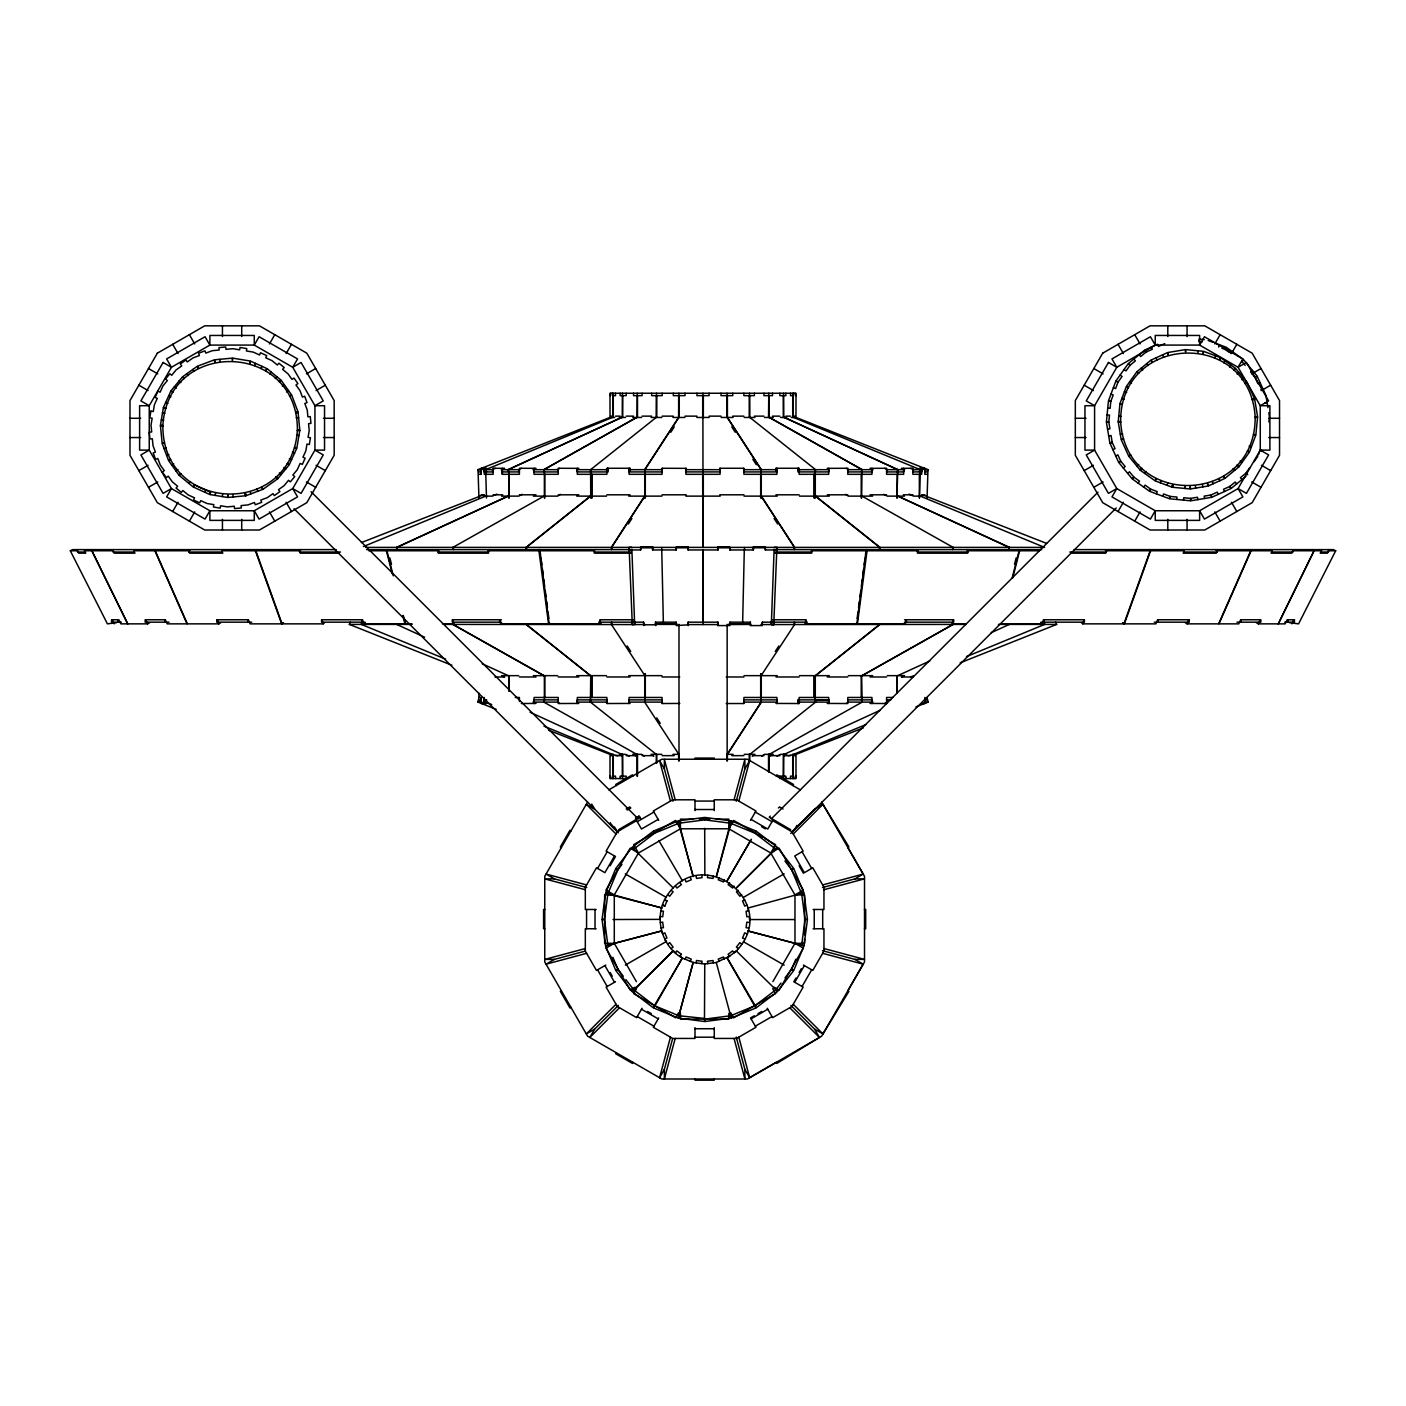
<?xml version="1.0" encoding="UTF-8"?>
<svg xmlns="http://www.w3.org/2000/svg" width="1406" height="1406" viewBox="0 0 1406 1406"><rect width="100%" height="100%" fill="white"/><g stroke="black" fill="none" stroke-linecap="round" stroke-linejoin="round"><path stroke-width="1.5" d="M478.936 497.988L478.022 469.674L609.905 417.459M559.676 468.356L557.672 469.674L558.217 471.924L534.069 471.924L533.366 469.674L535.985 468.356L519.412 468.268L519.412 474.314L502.346 474.314L501.52 469.674L504.578 468.356L493.137 468.268L493.137 474.314L484.297 474.314L484.297 468.268M634.844 621.382L632.155 622.173L632.155 624.58L634.651 624.475L634.668 622.173M632.296 622.173L632.296 624.58L629.097 547.373L631.505 547.268M643.614 624.58L643.614 622.173L598.605 622.173M655.548 624.58L655.548 622.173L676.198 622.173L676.356 625.582L688.589 624.791M676.198 624.58L676.198 622.173M688.132 624.58L688.132 622.173L718.009 622.173L718.009 624.58M703.07 624.58L703.07 622.173M729.942 624.58L729.942 622.173M807.395 622.173L762.386 622.173L761.964 624.58M771.332 622.173L771.332 624.58L774.003 624.58L774.003 622.173M774.126 549.166L771.349 624.475L773.757 624.58L773.845 622.173L771.156 621.382M478.901 474.314L481.151 474.314L481.151 471.924L480.254 469.674L478.005 469.674L478.901 471.924L481.151 471.924M742.649 622.173L744.301 549.957M773.757 624.58L776.903 547.373L774.495 547.268M629.203 547.549L629.203 549.957L640.661 549.957L640.855 546.881L652.788 546.881L652.595 549.957L676.198 549.957L676.391 546.881L688.325 546.881L688.132 549.957L718.009 549.957L717.675 546.881L729.609 546.881L729.802 549.957L753.405 549.957L753.212 546.881L765.145 546.881L765.339 549.957L776.956 549.957L776.956 547.549M750.259 624.58L750.452 622.173L729.802 622.173L729.644 625.582L717.71 625.582L717.868 622.173M762.386 622.173L762.228 625.582L750.294 625.582L750.259 622.173M611.575 624.405L611.698 622.173L611.364 624.405L644.879 675.653M644.897 702.104L645.003 697.464M662.402 703.439L662.085 699.872L629.115 699.872L628.763 702.104L630.029 703.439L606.882 703.527L606.882 697.464L577.321 697.464L577.321 703.527M702.982 474.314L702.912 417.459M776.903 468.268L776.903 474.314L743.932 474.314L743.932 468.268L719.749 468.268L720.083 471.924L685.917 471.906L686.269 468.356L662.05 468.268L662.05 474.314L629.115 474.314L629.115 468.268M743.633 468.356L743.95 471.924L776.92 471.924L777.272 469.674L775.989 468.356L775.655 470.588M760.998 474.314L761.138 469.674L727.218 417.459M906.114 619.765L905.323 623.86L857.432 623.86L867.063 550.765L866.184 549.623L856.869 623.86L805.48 623.86L805.743 619.765L771.876 619.765M811.508 549.623L811.649 553.173L775.04 553.173M1119.932 403.874L1118.227 421.361L1120.635 421.607C1126.048 509.745 1255.839 505.281 1255.171 416.967C1249.758 328.828 1119.984 333.292 1120.635 421.607L1118.262 421.993L1121.144 439.322L1123.517 438.936L1121.338 439.937L1128.614 455.931L1130.793 454.929L1128.948 456.458L1140.108 470.026L1141.971 468.497L1140.565 470.448L1154.871 480.659L1156.277 478.708L1155.433 480.957L1171.883 487.126L1172.727 484.859L1172.499 487.267L1189.986 488.954L1190.214 486.564L1190.618 488.937L1207.947 486.037L1207.561 483.664L1208.545 485.861L1224.538 478.585L1223.554 476.388L1225.083 478.251L1238.651 467.073L1237.104 465.228L1239.073 466.616L1249.284 452.31L1247.315 450.922L1249.582 451.765L1255.734 435.298L1253.484 434.454L1255.874 434.7L1257.579 417.195L1255.171 416.967L1257.562 416.58L1254.662 399.234L1252.289 399.638L1254.486 398.636L1247.192 382.643L1245.013 383.645L1246.876 382.116L1235.698 368.548L1233.835 370.077L1235.241 368.126L1220.935 357.915L1219.547 359.866L1220.39 357.616L1203.923 351.447L1203.079 353.697L1203.308 351.307L1185.82 349.619L1185.592 352.01L1185.188 349.637L1167.859 352.519L1168.263 354.91L1167.261 352.713L1151.268 359.989L1152.27 362.186L1150.741 360.323L1137.173 371.5L1138.702 373.346L1136.733 371.957L1126.522 386.246L1128.491 387.652L1126.224 386.808L1120.072 403.258L1122.322 404.102L1119.932 403.874L1122.322 404.172M1176.717 499.464L1176.945 497.056L1170.056 496.388L1163.588 493.963L1162.744 496.23M1183.518 500.114L1183.747 497.724L1190.618 498.392L1197.455 497.249L1197.842 499.622M1184.836 488.462L1185.065 486.054M1197.93 353.205L1198.158 350.815M1268.897 421.958L1269.407 416.791M1172.499 487.267L1172.727 484.859L1171.883 487.126M696.181 962.882L696.48 960.509L702.051 961.229L701.752 963.62M707.78 875.288L707.464 877.678L713.053 878.416L713.369 876.026M682.015 957.908L693.158 962.495L704.758 964.006L704.459 1021.512L678.483 1018.102L678.799 1015.73L654.616 1005.765L633.842 989.929L625.881 979.613M857.133 618.412L857.976 611.962M858.539 607.656L859.4 601.206M859.945 596.917L860.806 590.467M861.368 586.161L862.23 579.711M862.774 575.423L863.635 568.973M864.18 564.667L865.059 558.217M865.586 553.911L866.184 549.623M659.976 919.137L660.328 916.448L662.718 916.765L663.439 911.229L661.066 910.912M682.033 957.925C661.47 946.08 653.843 917.661 665.934 897.169M679.959 956.168L682.297 957.943L653.702 1007.997L677.885 1017.944L678.799 1015.73L704.758 1018.471L705.074 1021.512L731.032 1018.102L730.716 1015.73L754.917 1005.765L775.69 989.929L780.998 983.058M736.48 950.878C781.929 902.634 700.803 841.21 666.022 897.133M656.268 763.071L656.268 754.354L590.415 702.104L590.731 675.952M607.796 703.439L606.531 702.104L606.865 699.872L577.304 699.872L576.759 702.104L578.78 703.439L558.217 703.527L558.217 697.464L534.069 697.464L534.069 703.527M645.02 699.872L644.669 702.104L678.834 754.337M761.015 471.906L761.367 469.674L727.429 417.459L727.377 395.648M799.17 471.906L799.504 469.674L798.239 468.356L797.905 470.588L799.17 471.906L828.714 471.924L829.259 469.674L827.255 468.356L847.8 468.268L847.8 474.314L871.931 474.314L871.931 468.268M815.041 474.314L815.41 469.674M163.36 407.758L160.477 425.087L162.85 425.491C162.2 513.805 291.973 518.269 297.387 430.113C298.054 341.799 168.263 337.335 162.85 425.491L160.442 425.719L162.147 443.206L164.537 442.978L162.288 443.821L168.439 460.272L170.706 459.428L168.738 460.834L178.949 475.123L180.917 473.734L179.388 475.597L192.938 486.757L194.485 484.894L210.478 492.188L210.074 494.56L227.403 497.443L227.807 495.07L228.036 497.46L245.54 495.773L245.294 493.383L246.138 495.633L262.588 489.464L261.744 487.214L263.15 489.183L277.457 478.971L276.051 477.003L277.913 478.532L289.074 464.964L287.228 463.435L289.408 464.437L296.701 448.444L294.504 447.442L296.877 447.846L299.777 430.5L297.387 430.113L299.794 429.885L298.09 412.38L295.699 412.626L297.949 411.782L291.798 395.314L289.531 396.158L291.499 394.77L281.288 380.464L279.319 381.87L280.849 380.007L267.298 368.829L265.752 370.692L266.753 368.495L250.76 361.219L249.758 363.416L250.163 361.043L232.834 358.143L232.429 360.516L232.201 358.126L214.714 359.813L214.942 362.221L214.099 359.954L197.648 366.122L198.492 368.372L197.086 366.421L182.78 376.632L184.186 378.583L182.323 377.054L171.163 390.622L173.008 392.151L170.829 391.149L163.535 407.16L165.732 408.144L163.36 407.758L165.732 408.215M215.171 495.404L215.575 493.031M222.306 496.599L222.693 494.227M210.074 494.56L210.478 492.188L209.476 494.367L193.483 487.091L194.485 484.894M917.116 549.623L917.52 553.173L967.68 553.173L967.275 549.623M965.711 623.86L952.653 623.86L953.444 619.765M815.076 471.906L815.603 469.674L749.873 417.459L749.767 395.648M636.707 754.337L543.841 702.104L544.561 697.464M559.676 703.439L557.672 702.104L558.217 699.872L534.069 699.872L533.366 702.104L535.985 703.439L521.327 703.527M590.415 702.104L590.977 699.872M846.359 468.356L848.363 469.674L847.818 471.924L871.948 471.924L872.669 469.674L870.033 468.356L886.588 468.268L886.588 474.314L903.654 474.314L903.654 468.268M861.65 497.988L862.019 469.674L769.328 417.459M952.987 547.391L952.442 549.623L953.145 547.391L862.001 496.125M1014.517 564.228L1016.116 557.971M1012.197 577.919L1019.086 550.765L1018.208 549.623L1019.614 550.765L1039.298 550.765M1012.724 577.919L1019.614 550.765M600.819 622.717L600.52 623.86L549.131 623.86L539.851 549.623L538.937 550.765L548.568 623.86L500.677 623.86L499.886 619.765M549.131 623.86L549.43 622.717L548.568 623.86M630.96 553.173L594.351 553.173L594.492 549.623M659.59 1077.646L670.451 1037.171M734.037 799.803L744.881 759.328L744.881 768.871L736.217 801.262M664.37 1079L664.37 1069.368L672.507 1039.016M664.37 1078.929L675.214 1038.436M738.818 801.086L749.662 760.611M693.088 962.407L678.87 1015.73L693.246 962.46M716.287 876.465L731.015 820.858L705.074 817.466L704.74 819.856L678.817 823.248L654.634 833.196L633.86 849.031L631.962 847.554L616.021 868.187L617.919 869.664L607.902 893.689L604.475 919.471L607.884 945.271L605.67 946.185L615.687 970.228L617.902 969.296L623.227 976.168M716.445 876.5L731.63 821.016L755.813 830.964L754.899 833.196L775.673 849.031L777.571 847.554L793.511 868.187L791.613 869.664L801.631 893.689L805.058 919.471L801.631 945.271L803.863 946.185L793.845 970.228L791.613 969.296L784.987 977.891M1001.054 623.86L1042.18 623.86L1043.428 619.765L1084.43 619.765L1084.43 622.173L1040.95 622.173M1185.293 622.717L1187.103 623.86L1218.65 623.86L1250.778 550.765L1217.227 550.765L1216.26 553.173L1183.202 553.173L1184.168 550.765L1150.6 550.765L1148.79 549.623L1150.161 550.765L1123.939 623.86L1082.813 623.86L1084.061 619.765M1105.046 549.623L1106.434 550.765L1105.696 553.173L1071.231 553.173M861.474 471.924L862.177 469.674L769.486 417.459M543.841 702.104L544.561 699.872M904.497 469.674L887.327 469.674L886.606 471.924L903.671 471.924L904.497 469.674L901.439 468.356L912.881 468.268L912.881 474.314L921.703 474.314L921.703 468.268M897.081 471.924L897.801 469.674L784.39 417.459L897.801 469.674L896.887 497.988M630.38 470.588L630.029 468.356L628.763 469.674L629.115 471.924L662.085 471.924L662.402 468.356M743.633 703.439L743.95 699.872L776.903 699.872L777.272 702.104L775.989 703.439L799.135 703.527L799.135 697.464L828.696 697.464L828.696 703.527M1123.939 623.86L1122.55 622.717L1124.361 623.86L1150.6 550.765M445.614 659.133L361.377 624.405L362.203 619.765M486.546 699.872L485.72 702.104L483.4 702.104L484.297 699.872L486.546 699.872L485.65 702.104L491.749 704.599M922.6 469.674L913.707 469.674L912.881 471.924L921.703 471.906L922.6 469.674L919.313 468.356L924.849 468.268L924.849 474.314L927.099 474.314M919.506 497.988L920.297 469.674L793.669 417.459M1160.266 482.768L1161.11 480.518M1156.347 493.822L1157.191 491.573L1150.706 489.147L1145.082 485.123L1143.676 487.091M1218.615 347.001L1219.459 344.734M1167.033 485.298L1167.876 483.049M1214.696 358.055L1215.54 355.788M1258.37 454.859L1260.198 450.008L1262.447 450.851M634.651 624.475L631.874 549.166M656.004 624.791L644.053 624.791M451.871 665.249L349.356 624.405L350.252 622.173M361.377 624.405L362.256 622.173M481.151 699.872L478.901 699.872L478.005 702.104L480.254 702.104L481.151 697.464L478.901 697.464L478.022 702.104L496.16 709.345M919.454 471.924L920.35 469.674M927.064 497.988L927.978 469.674L925.746 469.674L924.849 471.924L927.099 471.906L927.995 469.674L796.095 417.459M1187.103 623.86L1188.72 619.765M685.161 959.191L686.058 956.976L691.26 959.12L690.364 961.335M719.187 877.572L718.255 879.805L723.475 881.949L724.389 879.717M664.845 906.044L662.613 905.13L664.845 906.044L667.006 900.877L664.774 899.963L667.006 900.877M795.796 959.279L791.613 969.296L793.529 970.773L777.588 991.406L736.375 950.983L734.037 952.776L732.579 950.895L728.115 954.305L729.591 956.203M1289.566 622.717L1298.582 623.86L1335.7 550.765L1328.512 550.765L1327.299 553.173L1320.216 553.173L1321.412 550.765L1292.958 550.765L1291.85 553.173L1271.059 553.173L1272.184 550.765L1251.094 550.765L1218.949 623.86L1238.774 623.86L1240.69 619.765L1260.848 619.765L1260.848 622.173L1236.928 622.173M254.468 365.56L255.47 363.363M204.766 492.223L205.768 490.044M261.041 368.548L262.043 366.351M1256.279 622.717L1258.388 623.86L1260.286 619.765M1278.212 623.86L1314.065 550.765L1311.956 549.623L1314.065 550.765L1278.37 623.86M1291.833 623.86L1293.872 619.765M172.692 511.52L178.035 502.258M269.46 343.925L274.785 334.681M189.371 521.151L194.731 511.889M286.139 353.556L291.464 344.312M587.585 802.088L544.755 876.29L544.755 961.968L587.585 1036.169L661.787 1079L747.465 1079L821.666 1036.169L864.514 961.968L864.514 876.29L821.666 802.088M658.166 819.399L641.488 829.03L636.637 820.612L617.287 831.772L606.109 851.122L615.476 856.535L610.116 865.797M597.568 868.433L607.199 851.755M614.527 855.99L604.896 872.669L596.478 867.801L585.318 887.151L585.318 909.489L596.126 909.489M618.341 1005.413L594.633 1029.122L589.835 1037.452L619.501 1007.75M744.881 768.871L749.697 760.541M636.567 988.594L633.684 993.603L675.601 1017.803L678.5 1012.812M616.39 1052.69L615.758 1053.779L632.436 1063.411L633.069 1062.321M642.032 1008.278L636.637 1017.645L617.287 1006.468L606.109 987.117L615.476 981.722M750.54 820.331L755.953 810.981L736.603 799.803L714.266 799.803L714.266 810.612M776.182 775.919L776.815 774.829L793.494 784.46L792.861 785.55M658.711 1017.909L653.315 1027.276L672.666 1038.436L695.003 1038.436L695.003 1027.645M795.111 828.644L797.026 825.34M659.555 1077.717L664.37 1069.368M772.878 981.616L794.97 943.338L794.97 894.919L770.769 852.985L728.835 828.784L680.416 828.784L638.5 852.985L614.281 894.919L614.281 943.338L636.391 981.616M795.937 978.014L793.792 981.722L803.142 987.117L791.982 1006.468L772.632 1017.645L767.219 1008.278M799.135 972.46L801.279 968.752M794.741 982.267L804.373 965.588M802.053 986.502L811.684 969.824M1118.034 511.52L1123.394 502.258M1214.802 343.925L1220.144 334.681M790.91 1005.413L814.619 1029.122L822.967 1033.937L848.925 991.318L847.836 990.685L863.143 964.165L854.883 959.384L822.492 950.702M1134.73 521.151L1140.073 511.889M1231.48 353.556L1236.823 344.312M750.558 840.507L727.095 880.894L751.384 839.259M682.437 958.031L653.157 1007.68L632.384 991.845L634.282 989.455L631.944 991.406L616.004 970.773L617.902 969.296L612.893 957.275M678.834 417.459L644.897 469.674L645.003 474.314M670.75 432.292L674.265 426.897M644.651 496.125L611.364 547.391L611.698 549.623L611.575 547.391L644.879 496.125M628.341 523.999L631.909 518.498M775.268 651.453L778.836 645.969M761.121 675.653L794.636 624.405L794.302 622.173L794.425 624.405M727.218 754.337L761.138 702.104L760.998 697.464M727.377 760.892L727.377 754.354L761.367 702.104L761.015 699.872M1144.783 473.453L1146.189 471.502M1223.747 362.871L1225.153 360.92M1138.122 483.119L1139.528 481.168L1133.904 477.144L1129.493 471.801L1127.647 473.33M1230.725 353.433L1232.131 351.482M1229.635 367.071L1231.023 365.103M1245.206 365.437L1241.92 361.43L1243.308 359.461L1226.489 347.458L1225.101 349.426L1221.867 348.213M1241.955 479.551L1240.426 477.689L1245.769 473.295L1249.776 467.671M1253.748 462.099L1257.772 456.475M675.407 952.881L676.919 950.878L681.348 954.375M679.889 956.291L681.4 954.287M393.276 575.827L386.914 550.765L387.792 549.623L386.386 550.765L368.882 550.765M488.884 549.623L488.48 553.173L438.321 553.173L438.725 549.623M442.468 623.86L453.347 623.86L454.226 622.717M500.677 623.86L501.555 622.717M729.609 882.722L728.132 884.62L732.596 888.03L734.073 886.131M621.909 864.497L617.919 869.664L615.705 868.732L605.67 892.757L662.121 908.1M673.544 950.474L633.895 989.965L673.035 950.86L675.478 952.758M269.759 373.978L271.288 372.115M188.949 483.471L190.478 481.608M275.33 378.566L276.859 376.72M576.759 469.674L606.531 469.674L607.796 468.356L608.13 470.588L606.865 471.924L577.304 471.924L576.759 469.674L578.78 468.356L558.217 468.268L558.217 474.314L534.069 474.314L534.069 468.268M799.504 702.104L798.239 703.439L797.905 701.207L799.17 699.872L799.504 702.104L829.259 702.104L828.714 699.872L798.221 699.872M770.295 816.13L769.24 817.185L790.611 829.663L789.768 830.507M778.432 807.993L779.486 806.939L783.054 808.995M771.332 818.837L1097.998 492.17M616.004 1004.253L586.372 1033.885L594.633 1029.122M792.369 831.385L814.619 809.135L822.967 804.32L848.925 846.939L847.836 847.572L863.143 874.093L854.883 878.873L822.492 887.538M790.752 833.459L1116.223 507.988M793.248 834.004L822.879 804.355M775.602 848.978L736.393 887.942L777.131 847.115L756.358 831.28L754.899 833.196L730.716 823.248L704.758 819.856L704.459 817.466L678.5 820.858L693.105 876.5M1140.108 470.026L1141.953 468.479M324.575 622.717L323.187 623.86L282.061 623.86L255.839 550.765L257.228 549.623L255.4 550.765L221.832 550.765L222.798 553.173L189.74 553.173L188.773 550.765L155.222 550.765L187.35 623.86L218.897 623.86L220.707 622.717M255.839 550.765L299.566 550.765L300.954 549.623M282.061 623.86L283.45 622.717L281.639 623.86L250.092 623.86L248.458 619.765L216.788 619.765L216.788 622.173L251.692 622.173M365.05 622.173L321.57 622.173L321.57 619.765L362.572 619.765L363.82 623.86L365.209 622.717M1144.466 350.287L1128.526 363.416L1130.055 365.279L1126.03 370.903L1124.062 369.514M1151.303 347.089L1152.287 349.286L1145.995 352.15L1140.653 356.544L1139.124 354.681M1241.92 361.43L1243.765 359.901L1256.911 375.841L1255.048 377.37L1257.913 383.68L1260.11 382.678M1237.122 374.066L1238.985 372.537M1123.306 468.057L1125.152 466.528L1120.758 461.186L1117.893 454.894L1115.714 455.895M1252.518 370.516L1250.655 372.045L1255.048 377.37L1257.245 376.386L1265.804 395.191M1136.821 466.036L1138.684 464.49M1241.726 379.655L1243.572 378.126M1245.962 476.247L1231.34 488.286L1229.811 486.423L1223.519 489.288L1224.521 491.485M590.731 497.988L590.625 469.674L656.163 417.459L656.268 395.648M590.397 496.125L526.072 547.391L526.617 549.623L526.283 547.391L590.608 496.125M815.392 675.653L879.717 624.405M815.603 675.653L879.928 624.405M667.78 944.129L669.695 942.653L673.123 947.099L671.207 948.575M738.326 890.367L736.41 891.826L739.837 896.255L741.753 894.796M704.845 963.954L716.357 962.495L729.556 956.168M704.758 1019.122L730.716 1015.73L731.647 1017.944L755.83 1007.997L727.078 958.031L736.463 950.966M178.949 475.123L180.899 473.717M171.743 465.035L173.711 463.646M282.325 386.07L284.293 384.682M175.943 470.922L177.912 469.516M286.525 391.958L288.494 390.552M560.361 494.332L557.655 496.125L533.349 496.125M829.259 702.104L827.255 703.439L847.8 703.527L847.8 697.464L871.931 697.464L871.931 703.527M752.21 756.129L754.917 754.337L744.213 754.337M761.753 756.129L764.477 754.337L773.212 754.337L769.68 756.129M846.359 703.439L848.363 702.104L872.669 702.104L871.948 699.872L847.8 699.872L848.363 702.104M155.222 550.765L157.033 549.623L154.906 550.765L133.816 550.765L134.941 553.173L114.15 553.173L113.042 550.765L84.588 550.765L85.784 553.173L78.701 553.173L77.488 550.765L70.3 550.765L107.418 623.86L116.434 622.717M188.773 550.765L190.583 549.623M221.832 550.765L223.642 549.623M635.407 818.222L638.974 816.13L640.029 817.185L618.658 829.663L619.501 830.507M138.843 470.623L148.122 465.281M306.42 373.873L315.682 368.53M148.474 487.302L157.753 481.959M316.051 390.569L325.313 385.209M1084.202 470.623L1093.464 465.281M1251.762 373.873L1261.041 368.53M1093.833 487.302L1103.095 481.959M1261.393 390.569L1270.655 385.209M608.78 789.856L661.787 759.24L747.465 759.24L800.453 789.926M626.197 808.995L629.783 806.939L630.819 807.993L627.252 810.049M637.252 821.702L653.948 812.07M584.738 951.247L554.386 959.384L546.038 964.2L586.601 953.321M561.433 990.685L560.344 991.318L569.975 1007.997L571.064 1007.364M605.845 965.043L596.478 970.439L585.318 951.089L585.318 928.751L596.126 928.751M635.16 987.188L630.152 990.07L605.951 948.154L614.281 943.338L604.65 943.338L604.65 894.919L614.281 894.919L605.951 890.103L630.152 848.17L638.5 852.985L633.684 844.655L675.601 820.436L680.416 828.784L680.416 819.153L693.053 819.153M754.249 1015.782L750.54 1017.909L755.953 1027.276L736.603 1038.436L714.266 1038.436L714.266 1027.645M757.957 1013.638L761.665 1011.494M751.085 1018.858L767.764 1009.227M755.321 1026.187L771.999 1016.556M814.619 1029.122L819.434 1037.452L776.815 1063.411L776.182 1062.321L749.662 1077.646L738.818 1037.171M625.336 965.096L666.514 941.387M743.598 897.292L784.161 873.829M636.531 417.459L543.841 469.674L544.561 474.314M636.707 417.459L543.999 469.674L544.561 471.924M543.999 496.125L452.855 547.391L453.558 549.623L453.013 547.391M862.001 675.653L952.987 624.405M862.177 675.653L953.145 624.405M769.328 754.337L862.177 702.104L861.65 675.952M133.816 550.765L135.925 549.623M121.303 622.173L111.531 622.173L111.531 619.765L118.825 619.765L120.863 623.86L147.612 623.86L149.721 622.717M70.3 550.765L72.567 549.623L336.192 549.623M84.588 550.765L86.838 549.623M501.52 469.674L518.709 469.674L521.327 468.356M522.241 494.332L518.691 496.125L501.503 496.125M872.669 702.104L870.033 703.439L886.588 703.527L886.588 697.464L892.88 697.464M777.008 756.129L780.541 754.337L786.727 754.337L783.634 755.672L790.506 755.655M884.69 703.439L887.327 702.104L886.606 699.872L890.789 699.872M897.784 675.653L929.735 661.013M991.3 632.647L1009.332 624.405M784.267 754.337L879.98 710.364M1164.801 343.591L1158.509 346.456L1157.507 344.259L1144.994 349.953L1145.995 352.15M1112.884 449.674L1115.063 448.672L1112.199 442.38L1111.074 435.561L1108.684 435.965M1260.743 389.884L1262.94 388.9M492.311 469.674L493.137 471.924L484.297 471.924L483.4 469.674L492.311 469.674L495.369 468.356M496.933 494.104L492.293 496.125L483.4 496.125M910.613 677.007L913.707 675.653M788.239 755.672L794.531 754.337M744.758 899.981L742.544 900.895L744.688 906.079L746.902 905.148M748.431 910.93L748.045 908.03L803.845 892.757L793.828 868.732L791.613 869.664L784.97 861.07M486.494 497.988L485.65 469.674L612.331 417.459M363.381 546.565L485.703 496.125M966.397 656.655L1044.623 624.405L1043.797 619.765M793.669 754.337L866.078 724.494M801.596 893.601L804.021 893.372L807.431 919.155L805.058 919.471L807.431 919.788L804.021 945.588L748.01 931.071M480.254 469.674L483.541 468.356M483.4 469.674L486.687 468.356L481.151 468.268L481.151 474.314M483.576 494.789L361.412 542.575M922.459 703.439L927.995 702.104L927.099 697.464M960.157 662.841L1056.644 624.405L1055.748 622.173M863.46 727.816L796.095 754.337M915.886 706.937L927.995 702.104L927.099 699.872L924.849 699.872L925.746 702.104M164.098 448.672L166.347 447.829M166.629 455.421L168.878 454.577M585.318 948.54L544.843 959.384L554.386 959.384M822.668 884.936L863.143 874.093M823.951 889.717L864.426 878.873L854.883 878.873M607.884 945.148L661.47 930.877M1252.307 399.708L1254.662 399.234M1107.559 429.217L1109.949 428.83L1108.807 422.011L1109.475 415.121L1107.067 414.893M1264.75 403.012L1267.122 402.608M1120.301 434.226L1122.673 433.821M1255.119 417.564L1257.579 417.195M660.328 922.459L662.701 922.125L663.439 927.679L661.066 928.013M748.467 910.93L746.076 911.246L746.814 916.8L749.205 916.484L749.556 919.383M295.699 412.696L298.09 412.38M296.191 417.775L298.599 417.547M297.299 430.693L299.777 430.5M629.203 549.957L631.61 549.851M609.993 395.648L610.784 393.241M796.007 395.648L795.216 393.241M610.784 416.141L612.366 416.141M615.512 416.141L620.116 416.141M626.197 416.141L633.526 416.141M642.103 416.141L651.646 416.141M662.173 416.141L673.298 416.141M685.021 416.141L696.954 416.141M709.081 416.141L721.014 416.141M732.754 416.141L743.862 416.141M754.372 416.141L763.933 416.141M772.509 416.141L779.838 416.141M785.901 416.141L790.506 416.141M793.634 416.141L795.216 416.141M611.469 417.459L614.686 417.459M619.29 417.459L625.477 417.459M632.805 417.459L641.558 417.459M651.101 417.459L661.822 417.459M672.947 417.459L684.898 417.459M696.831 417.459L709.204 417.459M721.137 417.459L733.088 417.459M744.213 417.459L754.917 417.459M764.477 417.459L773.212 417.459M780.541 417.459L786.727 417.459M791.332 417.459L794.531 417.459M129.985 418.285L140.688 418.285M323.485 418.285L334.171 418.285M1075.326 418.285L1086.03 418.285M1268.827 418.285L1279.53 418.285M129.985 437.547L140.688 437.547M323.485 437.547L334.171 437.547M1075.326 437.547L1086.03 437.547M1268.827 437.547L1279.53 437.547M630.046 468.268L606.882 468.268L606.882 474.314L577.321 474.314L577.321 468.268M775.971 468.268L799.135 468.268L799.135 474.314L828.696 474.314L828.696 468.268M533.366 469.674L557.672 469.674M628.763 469.674L661.962 469.674M685.829 469.674L720.206 469.674M744.073 469.674L777.272 469.674M799.504 469.674L829.259 469.674M848.363 469.674L872.669 469.674M502.346 471.924L519.412 471.924L518.709 469.674M481.151 494.807L484.297 494.807M493.137 494.807L502.733 494.807M519.412 494.807L535.985 494.807M558.217 494.807L578.78 494.807M606.882 494.807L630.046 494.807M662.05 494.807L686.233 494.807M719.749 494.807L743.932 494.807M775.971 494.807L799.135 494.807M827.238 494.807L847.8 494.807M870.033 494.807L886.588 494.807M903.285 494.807L912.881 494.807M921.703 494.807L924.849 494.807M576.741 496.125L606.513 496.125M628.746 496.125L661.945 496.125M685.812 496.125L720.188 496.125M744.055 496.125L777.254 496.125M799.487 496.125L829.259 496.125M872.651 496.125L848.345 496.125L845.639 494.332M904.497 496.125L887.309 496.125L883.759 494.332M922.6 496.125L913.707 496.125L909.067 494.104M365.578 547.391L1044.57 547.391L920.297 496.125M640.556 547.672L652.489 547.672M676.093 547.672L688.026 547.672M717.974 547.672L729.907 547.672M753.511 547.672L765.444 547.672M366.579 549.623L630.802 549.623M775.198 549.623L1041.67 549.623M1074.131 549.623L1333.433 549.623L1335.7 550.765M386.914 550.765L437.846 550.765M488.023 550.765L538.937 550.765M539.553 550.765L594.193 550.765M811.807 550.765L866.447 550.765M867.063 550.765L917.977 550.765M968.154 550.765L1019.086 550.765M1106.434 550.765L1150.161 550.765M340.498 552.031L299.566 552.031L299.566 549.623M630.802 552.031L594.193 552.031L594.193 549.623M775.198 552.031L811.807 552.031L811.807 549.623M1069.808 552.031L1106.434 552.031L1106.434 549.623M339.074 553.173L300.304 553.173L299.566 550.765M501.45 619.765L452.328 619.765L452.328 622.173L501.45 622.173M600.186 622.173L600.186 619.765L634.124 619.765M904.55 619.765L953.672 619.765L953.672 622.173L904.55 622.173M169.072 622.173L145.152 622.173L145.152 619.765L165.31 619.765L167.226 623.86L187.051 623.86L154.906 550.765M1154.308 622.173L1189.212 622.173L1189.212 619.765L1157.542 619.765L1155.908 623.86L1124.361 623.86M1284.697 622.173L1294.469 622.173L1294.469 619.765L1287.175 619.765L1285.137 623.86L1258.388 623.86M363.82 623.86L404.946 623.86L402.819 615.512M411.993 623.86L405.455 623.86L403.346 615.512M655.583 623.86L676.866 623.86M729.275 623.86L750.452 623.86M349.356 624.405L411.888 624.405M444.226 624.405L645.126 624.58M655.055 624.405L676.796 624.405M687.762 624.58L718.396 624.58M728.167 624.58L750.945 624.405M761.033 624.58L966.08 624.405M998.418 624.405L1056.644 624.405M518.691 675.653L501.503 675.653L504.596 677.007L494.982 676.989M533.349 675.653L557.655 675.653M576.741 675.653L606.513 675.653M628.746 675.653L661.945 675.653M744.055 675.653L777.254 675.653M799.487 675.653L829.259 675.653M848.345 675.653L872.651 675.653M887.309 675.653L904.497 675.653L901.404 677.007L912.881 676.989M519.412 676.989L535.985 676.989M558.217 676.989L578.78 676.989M606.882 676.989L630.046 676.989M662.05 676.989L679.731 676.989M726.252 676.989L743.932 676.989M775.971 676.989L799.135 676.989M827.238 676.989L847.8 676.989M870.033 676.989L886.588 676.989M515.229 697.464L519.412 697.464L519.412 701.506M828.714 699.872L815.076 699.872L815.041 697.464M533.366 702.104L557.672 702.104M576.759 702.104L606.531 702.104M628.763 702.104L661.962 702.104M744.073 702.104L777.272 702.104M679.766 703.439L662.05 703.527L662.05 697.464L629.115 697.464L629.115 703.527M726.252 703.527L743.932 703.527L743.932 697.464L776.903 697.464L776.903 703.527M921.703 703.527L924.849 703.527L924.849 697.464M609.905 754.337L548.604 730.224M611.469 754.337L617.779 755.672M661.822 754.337L651.101 754.337L653.825 756.129M672.947 754.337L678.606 754.337L678.659 760.892M727.429 754.337L733.088 754.337M610.784 755.655L612.366 755.655M615.512 755.655L622.348 755.655L619.29 754.337L625.477 754.337L629.027 756.129M626.197 755.655L635.424 755.655M642.103 755.655L653.122 755.655M662.173 755.655L674.212 755.655M731.823 755.655L743.862 755.655M752.913 755.655L763.933 755.655M770.593 755.655L779.838 755.655M793.634 755.655L795.216 755.655M609.993 776.147L610.784 778.555M796.007 776.147L795.216 778.555M695.003 801.069L714.266 801.069M695.003 809.522L714.266 809.522M699.362 819.153L709.889 819.153M716.199 819.153L728.835 819.153L728.835 828.784L733.651 820.436L762.948 837.361M586.759 887.538L554.386 878.873L544.755 878.873L585.318 889.717M544.843 909.489L543.577 909.489L543.577 928.751L544.843 928.751M813.143 909.489L823.951 909.489L823.951 887.151L812.773 867.801L804.373 872.669L794.741 855.99L803.142 851.122L791.982 831.772L772.632 820.612L767.764 829.03L751.085 819.399M864.426 909.489L865.674 909.489L865.674 928.751L864.426 928.751M613.016 919.524L659.976 919.366M749.556 919.559L794.372 919.559M813.143 928.751L823.951 928.751L823.951 951.089L812.773 970.439L803.424 965.043M854.883 959.384L864.514 959.384L823.951 948.54M695.003 1028.735L714.266 1028.735M695.003 1037.189L714.266 1037.189M484.297 471.906L486.546 471.924L485.72 469.674M774.39 549.851L776.797 549.957M1118.262 421.993L1120.723 422.187M1204.257 339.619L1199.09 339.11L1198.861 341.517L1202.306 341.834M1107.735 408.091L1110.125 408.32L1110.793 401.448L1113.218 394.963L1110.968 394.119M1118.737 416.211L1121.127 416.44M749.205 922.441L746.814 922.143L746.076 927.696L748.467 927.995M160.442 425.719L162.903 426.071M162.516 412.854L164.889 413.259M296.543 435.21L298.916 435.614M161.321 419.99L163.694 420.376M661.523 907.854L605.511 893.372L602.084 919.155L604.475 919.471L602.084 919.788L605.511 945.588L661.523 931.053L662.648 933.742L664.827 932.846L666.989 938.013L664.774 938.944L665.934 941.616M748.045 930.913L801.648 945.166M586.601 884.936L546.108 874.093L554.386 878.873M822.668 953.321L863.143 964.165M1208.211 340.533L1213.062 342.343M1214.661 342.941L1225.944 347.159L1225.101 349.426L1229.319 352.431M1124.413 391.659L1126.663 392.502M1113.359 387.722L1115.608 388.566L1118.034 382.098L1122.058 376.457L1120.107 375.068M1121.883 398.425L1124.132 399.269M1249.143 446.071L1251.393 446.915M1046.591 543.384L922.424 494.789M746.902 933.76L744.688 932.863L742.526 938.048L744.758 938.944M922.459 468.356L925.746 469.674M483.4 702.104L486.687 703.439L481.151 703.527L481.151 697.464M480.254 702.104L483.541 703.439M543.946 726.146L612.331 754.337M910.649 468.356L913.707 469.674M168.685 395.859L170.864 396.861M292.36 452.152L294.557 453.154M165.68 402.45L167.876 403.434M289.372 458.725L291.552 459.727M396.668 624.405L424.647 637.217M482.223 663.755L508.216 675.653M530.009 712.192L621.751 754.337M884.69 468.356L887.327 469.674M636.356 756.129L632.805 754.337L641.558 754.337L644.282 756.129M1319.162 549.623L1321.412 550.765M1270.075 549.623L1272.184 550.765M1251.094 550.765L1248.985 549.623L1250.778 550.765M453.013 624.405L543.999 675.653M452.855 624.405L543.823 675.653M625.283 873.952L666.532 897.52M743.51 941.792L784.179 965.114M1093.833 368.53L1103.095 373.873M1261.393 465.281L1270.655 470.623M1084.202 385.209L1093.464 390.569M1251.762 481.959L1261.041 487.302M148.474 368.53L157.753 373.873M316.051 465.281L325.313 470.623M138.843 385.209L148.122 390.569M306.42 481.959L315.682 487.302M755.321 812.07L771.999 821.702M761.665 826.763L765.374 828.89M764.759 838.398L775.585 844.655L770.769 852.985L779.1 848.17L803.318 890.103L794.97 894.919L804.601 894.919L804.601 934.92M571.064 830.893L569.975 830.261L560.344 846.939L561.433 847.572M774.108 987.188L779.1 990.07L803.318 948.154L794.97 943.338L804.601 943.338L804.601 939.12M647.586 1011.494L651.294 1013.638M641.488 1009.227L658.166 1018.858M637.252 1016.556L653.948 1026.187M1215.417 549.623L1217.227 550.765M1182.358 549.623L1184.168 550.765M1129.528 382.045L1131.496 383.434M1240.127 461.01L1242.078 462.398M1237.104 465.228L1239.073 466.616M1245.769 473.295L1247.72 474.701M741.753 944.111L739.837 942.67L736.393 947.117L738.308 948.558M693.263 876.465L677.903 821.016L653.72 830.964L654.634 833.196L653.175 831.28L632.401 847.115L633.93 848.96M775.743 989.859L777.149 991.845L756.375 1007.68L727.218 957.961M671.224 890.332L673.123 891.808L669.695 896.237L667.78 894.778M815.603 496.125L879.928 547.391L879.383 549.623L879.717 547.391L815.392 496.125M526.283 624.405L590.608 675.653M526.072 624.405L590.397 675.653M179.037 381.061L180.899 382.59M283.942 467.442L285.787 468.971M174.449 386.632L176.295 388.161M279.337 473.014L281.2 474.543M276.051 477.003L277.913 478.532M1081.425 622.717L1082.813 623.86M1040.792 622.717L1042.18 623.86M633.825 849.083L673.158 887.924M311.077 491.731L638.289 818.942M793.248 1004.253L822.879 1033.885M294.012 508.708L618.341 832.844M616.004 834.004L586.372 804.355L594.633 809.135L591.75 804.127M789.768 1007.75L819.399 1037.382M1146.734 363.609L1148.263 365.472M1233.115 468.514L1234.644 470.36M1133.851 359.022L1135.38 360.885L1130.055 365.279L1128.087 363.873L1116.083 380.692L1118.034 382.098L1115.784 381.254L1108.543 400.605L1110.793 401.448L1108.403 401.202L1106.417 421.782L1108.807 422.011L1106.434 422.398L1109.826 442.785L1112.199 442.38L1110.019 443.382L1118.578 462.187L1120.758 461.186L1118.912 462.715L1132.041 478.673L1133.904 477.144L1132.498 479.095L1149.317 491.116L1150.706 489.147L1149.862 491.397L1169.212 498.655L1170.056 496.388L1169.827 498.796L1190.39 500.782L1190.618 498.392L1191.023 500.764L1211.41 497.355L1211.005 494.982L1217.297 492.118L1218.299 494.314M1236.682 483.892L1235.153 482.03L1229.811 486.423L1230.812 488.62L1212.007 497.179L1211.005 494.982L1204.186 496.125L1204.573 498.497M1141.162 368.196L1142.691 370.059M679.942 882.704L681.418 884.602L676.936 888.012L675.478 886.114M951.774 622.717L952.653 623.86M904.445 622.717L905.323 623.86M857.432 623.86L856.57 622.717L856.869 623.86M192.868 369.426L194.274 371.377M186.998 373.627L188.404 375.578M731.77 426.897L735.285 432.292M752.825 459.305L756.34 464.718M761.349 496.125L794.636 547.391L794.302 549.623L794.425 547.391L761.121 496.125M774.091 518.498L777.659 523.999M627.164 645.969L630.732 651.453M656.725 717.886L660.222 723.282M658.834 840.577L682.455 880.877M1134.73 334.681L1140.055 343.925M1231.463 502.258L1236.823 511.52M1118.034 344.312L1123.376 353.556M1214.784 511.889L1220.144 521.151M802.053 851.755L811.684 868.433M799.135 865.797L803.424 873.214M673.052 801.262L664.37 768.871L659.555 760.541L670.451 801.086M772.685 988.594L775.585 993.603L733.651 1017.803L730.769 1012.812M633.069 775.919L632.436 774.829L615.758 784.46L616.39 785.55M658.711 820.331L653.315 810.981L672.666 799.803L695.003 799.803L695.003 810.612M638.974 816.13L640.89 819.452M614.492 826.886L617.357 831.842M612.243 825.34L614.141 828.644M610.239 822.633L613.104 827.589M736.217 1036.995L744.881 1069.368L749.697 1077.717M610.116 972.46L612.26 976.168M604.896 965.588L614.527 982.267M597.568 969.824L607.199 986.502M189.371 334.681L194.713 343.925M286.121 502.258L291.464 511.52M172.692 344.312L178.035 353.556M269.442 511.889L274.785 521.151M112.129 619.765L114.167 623.86M127.788 623.86L91.935 550.765L94.044 549.623L91.777 550.765L127.63 623.86M145.714 619.765L147.612 623.86M1162.551 354.857L1163.553 357.036M1218.844 478.532L1219.828 480.729M1155.978 357.845L1156.98 360.041M1212.271 481.52L1213.255 483.717M724.389 959.191L723.44 956.976L718.238 959.12L719.169 961.335M690.364 877.572L691.295 879.787L686.075 881.931L685.161 879.717M217.28 619.765L218.897 623.86M256.911 489.024L257.755 491.292M250.145 491.555L250.989 493.822M246.138 495.633L245.294 493.383L245.54 495.773M1043.744 622.173L1044.57 624.405M508.937 471.924L508.111 469.674L621.628 417.459L508.234 469.674L508.937 474.314M255.4 550.765L281.639 623.86M321.939 619.765L323.187 623.86M716.269 962.46L730.628 1015.73M675.214 799.803L664.37 759.328L664.37 768.871M734.037 1038.436L744.881 1078.929M805.181 622.717L805.48 623.86M389.884 557.971L391.483 564.228M386.386 550.765L392.221 573.736M861.474 699.872L862.019 702.104M590.415 469.674L590.977 471.924M452.556 619.765L453.347 623.86M1265.98 395.789L1267.966 407.67M1268.81 412.749L1269.372 416.176M1202.446 484.525L1202.851 486.898M1195.328 485.703L1195.715 488.075M815.41 702.104L815.076 699.872L815.603 702.104L749.873 754.337L749.767 760.892M606.531 469.674L606.865 471.924M645.02 471.924L644.669 469.674L678.606 417.459L678.659 395.648M713.369 962.882L713.035 960.509L707.446 961.229L707.78 963.62M701.752 875.288L702.086 877.678L696.497 878.416L696.181 876.026M539.851 549.623L540.379 553.911M540.976 558.217L541.802 564.667M542.382 568.973L543.208 575.423M543.788 579.711L544.632 586.161M545.212 590.467L546.038 596.917M546.618 601.206L547.461 607.656M548.024 611.962L548.867 618.412M219.863 359.321L220.092 361.711M232.957 494.578L233.185 496.968M600.257 619.765L600.52 623.86M702.912 469.674L703.018 471.924M688.132 622.173L688.29 625.582M655.548 622.173L655.706 625.582M643.614 622.173L643.772 625.582M663.351 622.173L661.699 547.549M1328.512 549.623L1328.512 552.031L1321.412 552.031L1321.412 549.623M1292.958 549.623L1292.958 552.031L1272.184 552.031L1272.184 549.623M1287.773 619.765L1287.773 622.173M1241.234 619.765L1241.234 622.173M1217.227 549.623L1217.227 552.031L1184.168 552.031L1184.168 549.623M1187.068 325.823L1187.068 336.526M1187.068 519.324L1187.068 530.009M1167.806 325.823L1167.806 336.526M1167.806 519.324L1167.806 530.009M1158.017 619.765L1158.017 622.173M968.154 549.623L968.154 552.031L917.977 552.031L917.977 549.623M919.348 474.314L919.348 497.988M906.343 619.765L906.343 622.173M897.186 474.314L897.186 497.988M897.186 675.952L897.186 693.176M896.887 675.952L896.887 693.176M865.85 549.623L865.85 552.031M861.21 474.314L861.21 497.988M861.21 675.952L861.21 697.464M822.686 909.489L822.686 928.751M815.287 474.314L815.287 497.988M815.287 675.952L815.287 697.464M814.742 474.314L814.742 497.988M814.742 675.952L814.742 697.464M814.232 909.489L814.232 928.751M813.828 474.314L813.828 497.988M813.828 675.952L813.828 697.464M805.814 619.765L805.814 622.173M798.221 468.268L798.221 472.311M798.221 699.485L798.221 703.527M795.972 417.441L796.007 393.241L609.993 393.241L610.028 417.441M795.972 754.354L796.007 778.555L783.546 778.555L783.687 754.354M793.652 393.241L793.652 395.648L790.506 395.648L790.506 393.241M793.652 778.555L793.652 776.147L790.506 776.147L790.506 778.555M792.843 393.241L792.879 417.441M792.879 754.354L792.843 778.555M792.72 395.648L792.72 417.441M792.72 754.354L792.72 776.147M785.901 393.241L785.901 395.648L779.838 395.648L779.838 393.241M785.901 778.555L785.901 776.147L779.838 776.147L779.838 778.555M783.546 393.241L783.687 417.441M783.37 395.648L783.37 417.441M783.37 754.354L783.37 776.147M772.509 393.241L772.509 395.648L763.933 395.648L763.933 393.241M768.977 395.648L768.977 417.441M768.977 754.354L768.977 771.789M768.766 393.241L768.537 417.441M768.537 754.354L768.537 771.789M765.356 547.549L765.356 549.957M761.279 474.314L761.279 497.988M761.279 673.808L761.279 697.464M760.681 474.314L760.681 497.988M760.681 673.808L760.681 697.464M754.389 393.241L754.372 395.648L743.862 395.648L743.862 393.241M753.405 547.549L753.405 549.957M749.503 393.241L749.503 395.648M749.222 395.648L749.222 417.441M749.222 754.354L749.222 760.892M744.881 1069.368L744.881 1079M744.459 547.549L744.459 549.957M732.754 393.241L732.754 395.648L721.014 395.648L721.014 393.241M729.942 547.549L729.942 549.957M728.835 1013.322L728.835 1019.104L680.416 1019.104L680.416 1013.322M727.078 393.241L727.078 395.648M727.148 624.352L727.148 760.365M726.779 395.648L726.779 417.441M726.779 754.354L726.779 760.892M720.048 468.268L720.048 474.314L685.917 474.314L685.917 468.268M718.009 547.549L718.009 549.957M714.266 759.328L714.266 758.08L695.003 758.08L695.003 759.328M714.266 1078.929L714.266 1080.177L695.003 1080.177L695.003 1078.929M709.081 393.241L709.099 395.648L696.954 395.648L696.954 393.241M704.687 828.345L704.863 874.971M703.334 395.648L703.334 417.441M703.299 474.314L703.299 497.988M703.228 549.957L703.228 622.173M703 393.241L703 395.648M703.123 496.125L703.123 547.391M702.701 395.648L702.701 417.441M702.666 474.314L702.877 547.391M702.772 549.957L702.772 622.173M688.132 547.549L688.132 549.957M685.021 393.241L685.021 395.648L673.298 395.648L673.298 393.241M679.256 395.648L679.256 417.441M679.256 754.354L679.256 760.892M678.94 393.241L678.94 395.648M678.993 624.352L678.993 760.365M676.198 547.549L676.198 549.957M662.173 393.241L662.173 395.648L651.646 395.648L651.663 393.241M656.813 395.648L656.813 417.441M656.813 754.354L656.813 763.071M656.497 393.241L656.497 395.648M652.595 547.549L652.595 549.957M645.301 474.314L645.301 497.988M645.301 673.808L645.301 697.464M644.739 474.314L644.739 497.988M644.739 673.808L644.739 697.464M642.103 393.241L642.103 395.648L633.526 395.648L633.526 393.241M640.661 547.549L640.661 549.957M637.498 395.648L637.498 417.441M637.498 754.354L637.498 776.147M637.234 393.241L637.059 417.441M637.059 754.354L637.059 776.147M626.197 393.241L626.197 395.648L620.116 395.648L620.116 393.241M622.647 395.648L622.647 417.441M622.647 754.354L622.647 776.147M622.454 393.241L622.331 417.441M622.454 778.555L622.331 754.354M620.116 778.555L620.116 776.147L626.197 776.147L626.197 778.555L609.993 778.555L610.028 754.354M615.512 393.241L615.512 395.648L612.366 395.648L612.366 393.241M615.512 778.555L615.512 776.147L612.366 776.147L612.366 778.555M613.28 395.648L613.28 417.441M613.28 754.354L613.28 776.147M613.157 393.241L613.121 417.441M613.121 754.354L613.157 778.555M607.796 468.268L607.796 472.311M595.019 909.489L595.019 928.751M592.19 474.314L592.19 497.988M592.19 675.952L592.19 697.464M591.276 474.314L591.276 497.988M591.276 675.952L591.276 697.464M586.566 909.489L586.566 928.751M544.807 474.314L544.807 497.988M544.807 675.952L544.807 697.464M544.368 474.314L544.368 497.988M544.368 675.952L544.368 697.464M540.15 549.623L540.15 552.031M509.13 474.314L509.13 497.988M509.13 675.952L509.13 691.014M508.814 474.314L508.814 497.988M508.814 675.952L508.814 691.014M502.346 468.268L502.346 474.314M499.657 619.765L499.657 622.173M488.023 549.623L488.023 552.031L437.846 552.031L437.846 549.623M484.297 697.464L484.297 703.527M478.936 693.176L478.936 697.464M247.983 619.765L247.983 622.173M241.709 325.823L241.709 336.526M241.709 519.324L241.709 530.009M222.447 325.823L222.447 336.526M222.447 519.324L222.447 530.009M221.832 549.623L221.832 552.031L188.773 552.031L188.773 549.623M164.766 619.765L164.766 622.173M133.816 549.623L133.816 552.031L113.042 552.031L113.042 549.623M118.227 619.765L118.227 622.173M84.588 549.623L84.588 552.031L77.488 552.031L77.488 549.623M150.899 411.114L149.774 417.863L152.164 418.25L151.022 425.069L151.69 431.958L149.282 432.187L149.95 438.988L152.34 438.76L153.008 445.649L155.433 452.117L153.184 452.96L155.574 459.358L157.823 458.514L160.249 464.982L164.274 470.623L162.323 472.012L166.277 477.583L168.245 476.177L172.27 481.801L177.595 486.195L176.066 488.058L181.339 492.399L182.868 490.536L188.211 494.947L194.503 497.812L193.501 499.991L199.722 502.821L200.724 500.641L207.016 503.506L213.835 504.631L213.448 507.004L220.18 508.128L220.584 505.756L227.403 506.898L234.275 506.23L234.521 508.62L241.305 507.97L241.076 505.58L247.966 504.912L254.433 502.487L255.277 504.736L261.674 502.346L260.831 500.079L267.316 497.654L272.94 493.647L274.346 495.597L279.899 491.625L278.493 489.675L284.135 485.65L288.529 480.307L290.374 481.854L294.715 476.581L292.87 475.035L297.264 469.709L300.128 463.418L302.325 464.402L305.137 458.198L302.958 457.196L305.823 450.904L306.965 444.085L309.338 444.472L310.462 437.741L308.072 437.336L309.215 430.517L308.547 423.628L310.954 423.399L310.287 416.598L307.896 416.844L307.229 409.954L304.803 403.469L307.053 402.626L304.663 396.228L302.413 397.072L299.988 390.604L295.963 384.98L297.914 383.574L293.959 378.021L291.991 379.409L287.966 373.785L282.641 369.391L284.17 367.528L278.898 363.187L277.369 365.05L272.026 360.657L265.734 357.792L266.736 355.595L260.514 352.765L259.512 354.962L253.221 352.098L246.401 350.955L246.788 348.583L240.057 347.458L239.653 349.83L232.834 348.688L225.962 349.356L225.716 346.966L218.932 347.634L219.16 350.024L212.271 350.692L205.803 353.117L204.96 350.85L198.562 353.257L199.406 355.507L192.921 357.932L187.297 361.957L185.891 359.989L180.337 363.961L181.743 365.929L176.102 369.936L171.708 375.279L169.862 373.75L165.521 379.022L167.367 380.551L162.973 385.894L160.108 392.186L157.929 391.184L155.099 397.406L157.279 398.408L154.414 404.7L153.272 411.519L150.899 411.114M1009.209 547.391L1008.489 549.623L1009.332 547.391L897.907 496.125L1009.209 547.391M157.349 353.187L129.985 400.569L129.985 455.28L157.349 502.663L204.731 530.009L259.442 530.009L306.824 502.663L334.171 455.28L334.171 400.569L306.824 353.187L259.442 325.823L204.731 325.823L157.349 353.187M163.096 362.467L140.899 400.903L149.247 405.719L149.247 450.113L171.444 488.567L209.881 510.747L254.275 510.747L292.729 488.567L314.926 450.113L314.926 405.719L292.729 367.282L254.275 345.085L209.881 345.085L171.444 367.282L149.247 405.719L139.616 405.719L139.616 450.113L149.247 450.113L140.899 454.929L163.096 493.383L171.444 488.567L166.629 496.898L205.065 519.095L209.881 510.747L209.881 520.378L254.275 520.378L254.275 510.747L259.091 519.095L297.545 496.898L292.729 488.567L301.06 493.383L323.257 454.929L314.926 450.113L324.54 450.113L324.54 405.719L314.926 405.719L323.257 400.903L301.06 362.467L292.729 367.282L297.545 358.934L259.091 336.737L254.275 345.085L254.275 335.454L209.881 335.454L209.881 345.085L205.065 336.737L166.629 358.934L171.444 367.282L163.096 362.467M1102.691 353.187L1075.326 400.569L1075.326 455.28L1102.691 502.663L1150.073 530.009L1204.784 530.009L1252.166 502.663L1279.53 455.28L1279.53 400.569L1252.166 353.187L1204.784 325.823L1150.073 325.823L1102.691 353.187M1108.455 362.467L1086.258 400.903L1094.589 405.719L1094.589 450.113L1116.786 488.567L1155.24 510.747L1199.634 510.747L1238.071 488.567L1260.268 450.113L1260.268 405.719L1238.071 367.282L1199.634 345.085L1155.24 345.085L1116.786 367.282L1094.589 405.719L1084.957 405.719L1084.957 450.113L1094.589 450.113L1086.258 454.929L1108.455 493.383L1116.786 488.567L1111.97 496.898L1150.424 519.095L1155.24 510.747L1155.24 520.378L1199.634 520.378L1199.634 510.747L1204.432 519.095L1242.886 496.898L1238.071 488.567L1246.419 493.383L1268.599 454.929L1260.268 450.113L1269.899 450.113L1269.899 405.719L1260.268 405.719L1268.599 400.903L1246.419 362.467L1238.071 367.282L1242.886 358.934L1204.432 336.737L1199.634 345.085L1199.634 335.454L1155.24 335.454L1155.24 345.085L1150.424 336.737L1111.97 358.934L1116.786 367.282L1108.455 362.467M508.093 496.125L396.668 547.391L397.511 549.623L396.791 547.391L508.216 496.125"/></g></svg>
